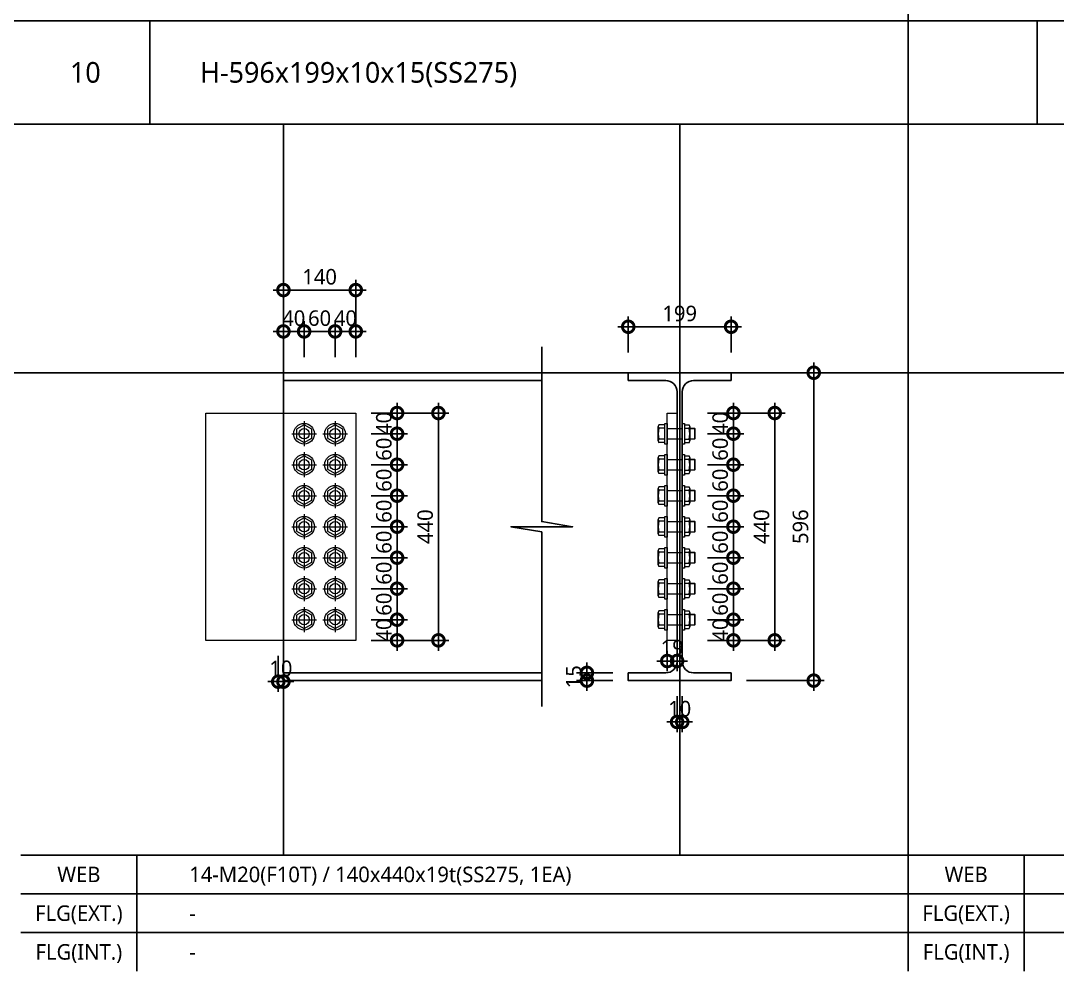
# Model space of a CAD drawing. Header units: millimetres. Extents: x 465 to 8156, y 210 to 5730.
# Drawn here: x 2182 to 4189, y 210 to 2050 of the extents above; entities that cross this region are included whole.
import ezdxf
from ezdxf.enums import TextEntityAlignment as Align
from ezdxf.lldxf.tags import DXFTag

# ---------------------------------------------------------------- set-up
doc = ezdxf.new("R2010")
doc.units = ezdxf.units.MM
doc.header["$LTSCALE"] = 10
doc.layers.get('Defpoints').update_dxf_attribs({"color": 137})
for name, color, linetype, lineweight in [('Anchor Bolt', 4, 'Continuous', 0), ('Plate', 3, 'Continuous', 0), ('Steel-Hidden', 2, 'DASHED0', 0)]:
    doc.layers.add(name, color=color, linetype=linetype, lineweight=lineweight)
for name, color, linetype in [('DIM', 7, 'Continuous'), ('STEEL', 4, 'Continuous'), ('SYM', 6, 'Continuous'), ('TABLE', 7, 'Continuous'), ('TEXT', 3, 'Continuous')]:
    doc.layers.add(name, color=color, linetype=linetype)
doc.layers.add('TEMP', color=171, linetype='Continuous', plot=False)
doc.styles.add('S1', font='malgun.ttf')
doc.styles.add('스타일1', font='malgun.ttf')
tags = doc.linetypes.add('DASHED0', pattern=[1, 0.5, -0.5]).pattern_tags.tags
tags[6:7] = [DXFTag(74, 4), DXFTag(75, 0), DXFTag(340, '0'), DXFTag(46, 0.0), DXFTag(50, 0.0), DXFTag(44, 0.0), DXFTag(45, 0.0)]
tags[4:5] = [DXFTag(74, 4), DXFTag(75, 0), DXFTag(340, '0'), DXFTag(46, 0.0), DXFTag(50, 0.0), DXFTag(44, 0.0), DXFTag(45, 0.0)]
doc.dimstyles.new('CJA-10', dxfattribs={"dimscale": 10, "dimtxt": 3, "dimasz": 1, "dimexe": 2, "dimexo": 3, "dimgap": 1, "dimtad": 1, "dimdec": 0, "dimzin": 1, "dimdsep": 46, "dimlunit": 6, "dimtxsty": '스타일1', "dimblk": 'GAUN-DOT', "dimcen": -2, "dimdle": 2, "dimclrd": 256, "dimclre": 256, "dimclrt": 3, "dimadec": 0, "dimazin": 0, "dimtfac": 1, "dimtdec": 0, "dimtix": 1, "dimtmove": 2, "dimatfit": 3, "dimldrblk": 'DOTSMALL', "dimfxl": 1, "dimtolj": 1, "dimtzin": 1, "dimarcsym": 0})

# ---------------------------------------------------------------- blocks, each defined once
blk = doc.blocks.new('HEADED_HT_BOLT-PLAN-M20F10T')
at = {"layer": 'Anchor Bolt', "color": 1}
for p, q in [((0, 24), (0, -24)), ((-24, 0), (24, 0))]:
    blk.add_line(p, q, dxfattribs=at)
at = {"layer": 'Anchor Bolt'}
blk.add_lwpolyline([(0, 17.3), (-15, 8.7), (-15, -8.7), (0, -17.3), (15, -8.7), (15, 8.7), (0, 17.3)], dxfattribs=at)
at = {"layer": 'Anchor Bolt', "color": 8}
blk.add_circle((0, 0), 20, dxfattribs=at)
at = {"layer": 'Anchor Bolt'}
blk.add_circle((0, 0), 10, dxfattribs=at)
blk = doc.blocks.new('HEADED_HT_BOLT-HEAD-M20')
for p, q in [((-20, 0), (-20, 4.5)), ((-20, 4.5), (20, 4.5)), ((20, 0), (-20, 0)), ((-17.3, 4.5), (-17.3, 16.2)), ((-17.3, 4.5), (17.3, 4.5)), ((-13.9, 17.5), (13.9, 17.5)), ((-10.4, 4.5), (-10.4, 16.2)), ((10.4, 4.5), (10.4, 16.2)), ((17.3, 4.5), (17.3, 16.2)), ((20, 4.5), (20, 0))]:
    blk.add_line(p, q)
for centre, radius, start, end in [((-13.9, 12.2), 5.27, 48.86, 131.14), ((0, -24.7), 42.2, 75.7395, 104.2605), ((13.9, 12.2), 5.27, 48.86, 131.14)]:
    blk.add_arc(centre, radius, start, end)
blk = doc.blocks.new('HEADED_HT_BOLT-TAIL-M20')
for p, q in [((-10.5, 24), (-10, 24.5)), ((-10.5, 14.5), (-10.5, 24)), ((-10.5, 24), (10.5, 24)), ((-10, 24.5), (10, 24.5)), ((-10, 14.5), (-10, 24.5)), ((10, 24.5), (10.5, 24)), ((10, 14.5), (10, 24.5)), ((10.5, 24), (10.5, 14.5)), ((-20, 0), (-20, 4.5)), ((-20, 4.5), (20, 4.5)), ((20, 0), (-20, 0)), ((-17.3, 4.5), (-17.3, 13.5)), ((-17.3, 4.5), (17.3, 4.5)), ((-13.9, 14.5), (13.9, 14.5)), ((-10.4, 4.5), (-10.4, 13.5)), ((10.4, 4.5), (10.4, 13.5)), ((17.3, 4.5), (17.3, 13.5)), ((20, 4.5), (20, 0))]:
    blk.add_line(p, q)
for centre, radius, start, end in [((-13.9, 8), 6.5, 57.7958, 122.2042), ((0, -40), 54.5, 79.0073, 100.9927), ((13.9, 8), 6.5, 57.7958, 122.2042)]:
    blk.add_arc(centre, radius, start, end)
blk = doc.blocks.new('GAUN-DOT')
at = {"linetype": 'ByBlock'}
for p, q in [((2, 0), (-2, 0)), ((0, -2), (0, 2))]:
    blk.add_line(p, q, dxfattribs=at)
at = {"const_width": 2.25}
blk.add_lwpolyline([(0, 0.28125, 1), (0, -0.28125, 1)], format="xyb", close=True, dxfattribs=at)
blk = doc.blocks.new('*D65')
at = {"layer": 'Defpoints', "color": 0, "transparency": 16777216}
for p in [(2831, 890.6), (2831, 850.6), (2911, 850.6)]:
    blk.add_point(p, dxfattribs=at)
at = {"layer": 'DIM', "lineweight": -2, "transparency": 16777216}
for p, q in [((2911, 900.6), (2911, 910.6)), ((2861, 890.6), (2931, 890.6)), ((2911, 890.6), (2911, 850.6)), ((2861, 850.6), (2931, 850.6)), ((2911, 840.6), (2911, 830.6))]:
    blk.add_line(p, q, dxfattribs=at)
at = {"layer": 'DIM', "lineweight": -2, "transparency": 16777216, "xscale": 10, "yscale": 10, "zscale": 10}
for p, rotation in [((2911, 890.6), 270), ((2911, 850.6), 90)]:
    blk.add_blockref('GAUN-DOT', p, dxfattribs=dict(at, rotation=rotation))
at = {"layer": 'DIM', "color": 3, "transparency": 16777216, "insert": (2885.5, 870.6), "char_height": 30, "attachment_point": 5, "rotation": 90, "style": '스타일1'}
blk.add_mtext('\\A1;40', dxfattribs=at)
blk = doc.blocks.new('_DotSmall')
at = {"color": 0, "linetype": 'ByBlock', "const_width": 0.5}
blk.add_lwpolyline([(-0.0625, 0, 1), (0.0625, 0, 1)], format="xyb", close=True, dxfattribs=at)
blk = doc.blocks.new('*D66')
at = {"layer": 'Defpoints', "color": 0, "transparency": 16777216}
for p in [(2831, 950.6), (2911, 950.6), (2831, 890.6)]:
    blk.add_point(p, dxfattribs=at)
at = {"layer": 'DIM', "lineweight": -2, "transparency": 16777216}
for p, q in [((2911, 960.6), (2911, 970.6)), ((2861, 950.6), (2931, 950.6)), ((2911, 890.6), (2911, 950.6)), ((2861, 890.6), (2931, 890.6)), ((2911, 880.6), (2911, 870.6))]:
    blk.add_line(p, q, dxfattribs=at)
at = {"layer": 'DIM', "lineweight": -2, "transparency": 16777216, "xscale": 10, "yscale": 10, "zscale": 10}
for p, rotation in [((2911, 950.6), 270), ((2911, 890.6), 90)]:
    blk.add_blockref('GAUN-DOT', p, dxfattribs=dict(at, rotation=rotation))
at = {"layer": 'DIM', "color": 3, "transparency": 16777216, "insert": (2885.5, 920.6), "char_height": 30, "attachment_point": 5, "rotation": 90, "style": '스타일1'}
blk.add_mtext('\\A1;60', dxfattribs=at)
blk = doc.blocks.new('*D67')
at = {"layer": 'Defpoints', "color": 0, "transparency": 16777216}
for p in [(2831, 1010.6), (2911, 1010.6), (2831, 950.6)]:
    blk.add_point(p, dxfattribs=at)
at = {"layer": 'DIM', "lineweight": -2, "transparency": 16777216}
for p, q in [((2911, 1020.6), (2911, 1030.6)), ((2861, 1010.6), (2931, 1010.6)), ((2911, 950.6), (2911, 1010.6)), ((2861, 950.6), (2931, 950.6)), ((2911, 940.6), (2911, 930.6))]:
    blk.add_line(p, q, dxfattribs=at)
at = {"layer": 'DIM', "lineweight": -2, "transparency": 16777216, "xscale": 10, "yscale": 10, "zscale": 10}
for p, rotation in [((2911, 1010.6), 270), ((2911, 950.6), 90)]:
    blk.add_blockref('GAUN-DOT', p, dxfattribs=dict(at, rotation=rotation))
at = {"layer": 'DIM', "color": 3, "transparency": 16777216, "insert": (2885.5, 980.6), "char_height": 30, "attachment_point": 5, "rotation": 90, "style": '스타일1'}
blk.add_mtext('\\A1;60', dxfattribs=at)
blk = doc.blocks.new('*D68')
at = {"layer": 'Defpoints', "color": 0, "transparency": 16777216}
for p in [(2831, 1070.6), (2911, 1070.6), (2831, 1010.6)]:
    blk.add_point(p, dxfattribs=at)
at = {"layer": 'DIM', "lineweight": -2, "transparency": 16777216}
for p, q in [((2911, 1080.6), (2911, 1090.6)), ((2861, 1070.6), (2931, 1070.6)), ((2911, 1010.6), (2911, 1070.6)), ((2861, 1010.6), (2931, 1010.6)), ((2911, 1000.6), (2911, 990.6))]:
    blk.add_line(p, q, dxfattribs=at)
at = {"layer": 'DIM', "lineweight": -2, "transparency": 16777216, "xscale": 10, "yscale": 10, "zscale": 10}
for p, rotation in [((2911, 1070.6), 270), ((2911, 1010.6), 90)]:
    blk.add_blockref('GAUN-DOT', p, dxfattribs=dict(at, rotation=rotation))
at = {"layer": 'DIM', "color": 3, "transparency": 16777216, "insert": (2885.5, 1040.6), "char_height": 30, "attachment_point": 5, "rotation": 90, "style": '스타일1'}
blk.add_mtext('\\A1;60', dxfattribs=at)
blk = doc.blocks.new('*D69')
at = {"layer": 'Defpoints', "color": 0, "transparency": 16777216}
for p in [(2831, 1130.6), (2911, 1130.6), (2831, 1070.6)]:
    blk.add_point(p, dxfattribs=at)
at = {"layer": 'DIM', "lineweight": -2, "transparency": 16777216}
for p, q in [((2911, 1140.6), (2911, 1150.6)), ((2861, 1130.6), (2931, 1130.6)), ((2911, 1070.6), (2911, 1130.6)), ((2861, 1070.6), (2931, 1070.6)), ((2911, 1060.6), (2911, 1050.6))]:
    blk.add_line(p, q, dxfattribs=at)
at = {"layer": 'DIM', "lineweight": -2, "transparency": 16777216, "xscale": 10, "yscale": 10, "zscale": 10}
for p, rotation in [((2911, 1130.6), 270), ((2911, 1070.6), 90)]:
    blk.add_blockref('GAUN-DOT', p, dxfattribs=dict(at, rotation=rotation))
at = {"layer": 'DIM', "color": 3, "transparency": 16777216, "insert": (2885.5, 1100.6), "char_height": 30, "attachment_point": 5, "rotation": 90, "style": '스타일1'}
blk.add_mtext('\\A1;60', dxfattribs=at)
blk = doc.blocks.new('*D70')
at = {"layer": 'Defpoints', "color": 0, "transparency": 16777216}
for p in [(2831, 1190.6), (2911, 1190.6), (2831, 1130.6)]:
    blk.add_point(p, dxfattribs=at)
at = {"layer": 'DIM', "lineweight": -2, "transparency": 16777216}
for p, q in [((2911, 1200.6), (2911, 1210.6)), ((2861, 1190.6), (2931, 1190.6)), ((2911, 1130.6), (2911, 1190.6)), ((2861, 1130.6), (2931, 1130.6)), ((2911, 1120.6), (2911, 1110.6))]:
    blk.add_line(p, q, dxfattribs=at)
at = {"layer": 'DIM', "lineweight": -2, "transparency": 16777216, "xscale": 10, "yscale": 10, "zscale": 10}
for p, rotation in [((2911, 1190.6), 270), ((2911, 1130.6), 90)]:
    blk.add_blockref('GAUN-DOT', p, dxfattribs=dict(at, rotation=rotation))
at = {"layer": 'DIM', "color": 3, "transparency": 16777216, "insert": (2885.5, 1160.6), "char_height": 30, "attachment_point": 5, "rotation": 90, "style": '스타일1'}
blk.add_mtext('\\A1;60', dxfattribs=at)
blk = doc.blocks.new('*D71')
at = {"layer": 'Defpoints', "color": 0, "transparency": 16777216}
for p in [(2831, 1250.6), (2911, 1250.6), (2831, 1190.6)]:
    blk.add_point(p, dxfattribs=at)
at = {"layer": 'DIM', "lineweight": -2, "transparency": 16777216}
for p, q in [((2911, 1260.6), (2911, 1270.6)), ((2861, 1250.6), (2931, 1250.6)), ((2911, 1190.6), (2911, 1250.6)), ((2861, 1190.6), (2931, 1190.6)), ((2911, 1180.6), (2911, 1170.6))]:
    blk.add_line(p, q, dxfattribs=at)
at = {"layer": 'DIM', "lineweight": -2, "transparency": 16777216, "xscale": 10, "yscale": 10, "zscale": 10}
for p, rotation in [((2911, 1250.6), 270), ((2911, 1190.6), 90)]:
    blk.add_blockref('GAUN-DOT', p, dxfattribs=dict(at, rotation=rotation))
at = {"layer": 'DIM', "color": 3, "transparency": 16777216, "insert": (2885.5, 1220.6), "char_height": 30, "attachment_point": 5, "rotation": 90, "style": '스타일1'}
blk.add_mtext('\\A1;60', dxfattribs=at)
blk = doc.blocks.new('*D72')
at = {"layer": 'Defpoints', "color": 0, "transparency": 16777216}
for p in [(2831, 1290.6), (2911, 1290.6), (2831, 1250.6)]:
    blk.add_point(p, dxfattribs=at)
at = {"layer": 'DIM', "lineweight": -2, "transparency": 16777216}
for p, q in [((2911, 1300.6), (2911, 1310.6)), ((2861, 1290.6), (2931, 1290.6)), ((2911, 1250.6), (2911, 1290.6)), ((2861, 1250.6), (2931, 1250.6)), ((2911, 1240.6), (2911, 1230.6))]:
    blk.add_line(p, q, dxfattribs=at)
at = {"layer": 'DIM', "lineweight": -2, "transparency": 16777216, "xscale": 10, "yscale": 10, "zscale": 10}
for p, rotation in [((2911, 1290.6), 270), ((2911, 1250.6), 90)]:
    blk.add_blockref('GAUN-DOT', p, dxfattribs=dict(at, rotation=rotation))
at = {"layer": 'DIM', "color": 3, "transparency": 16777216, "insert": (2885.5, 1270.6), "char_height": 30, "attachment_point": 5, "rotation": 90, "style": '스타일1'}
blk.add_mtext('\\A1;40', dxfattribs=at)
blk = doc.blocks.new('*D73')
at = {"layer": 'Defpoints', "color": 0, "transparency": 16777216}
for p in [(2831, 1290.6), (2831, 850.6), (2991, 850.6)]:
    blk.add_point(p, dxfattribs=at)
at = {"layer": 'DIM', "lineweight": -2, "transparency": 16777216}
for p, q in [((2861, 1290.6), (3011, 1290.6)), ((2991, 1280.6), (2991, 860.6)), ((2861, 850.6), (3011, 850.6))]:
    blk.add_line(p, q, dxfattribs=at)
at = {"layer": 'DIM', "lineweight": -2, "transparency": 16777216, "xscale": 10, "yscale": 10, "zscale": 10}
for p, rotation in [((2991, 1290.6), 90), ((2991, 850.6), 270)]:
    blk.add_blockref('GAUN-DOT', p, dxfattribs=dict(at, rotation=rotation))
at = {"layer": 'DIM', "color": 3, "transparency": 16777216, "insert": (2965.5, 1070.6), "char_height": 30, "attachment_point": 5, "rotation": 90, "style": '스타일1'}
blk.add_mtext('\\A1;440', dxfattribs=at)
blk = doc.blocks.new('*D74')
at = {"layer": 'Defpoints', "color": 0, "transparency": 16777216}
for p in [(2691, 1448.6), (2691, 1368.6), (2731, 1368.6)]:
    blk.add_point(p, dxfattribs=at)
at = {"layer": 'DIM', "lineweight": -2, "transparency": 16777216}
for p, q in [((2691, 1398.6), (2691, 1468.6)), ((2731, 1398.6), (2731, 1468.6)), ((2681, 1448.6), (2671, 1448.6)), ((2731, 1448.6), (2691, 1448.6)), ((2741, 1448.6), (2751, 1448.6))]:
    blk.add_line(p, q, dxfattribs=at)
at = {"layer": 'DIM', "lineweight": -2, "transparency": 16777216, "xscale": 10, "yscale": 10, "zscale": 10}
blk.add_blockref('GAUN-DOT', (2691, 1448.6), dxfattribs=at)
at = {"layer": 'DIM', "lineweight": -2, "transparency": 16777216, "xscale": 10, "yscale": 10, "zscale": 10, "rotation": 180}
blk.add_blockref('GAUN-DOT', (2731, 1448.6), dxfattribs=at)
at = {"layer": 'DIM', "color": 3, "transparency": 16777216, "insert": (2711, 1474.1), "char_height": 30, "attachment_point": 5, "style": '스타일1'}
blk.add_mtext('\\A1;40', dxfattribs=at)
blk = doc.blocks.new('*D75')
at = {"layer": 'Defpoints', "color": 0, "transparency": 16777216}
for p in [(2791, 1448.6), (2731, 1368.6), (2791, 1368.6)]:
    blk.add_point(p, dxfattribs=at)
at = {"layer": 'DIM', "lineweight": -2, "transparency": 16777216}
for p, q in [((2731, 1398.6), (2731, 1468.6)), ((2791, 1398.6), (2791, 1468.6)), ((2721, 1448.6), (2711, 1448.6)), ((2731, 1448.6), (2791, 1448.6)), ((2801, 1448.6), (2811, 1448.6))]:
    blk.add_line(p, q, dxfattribs=at)
at = {"layer": 'DIM', "lineweight": -2, "transparency": 16777216, "xscale": 10, "yscale": 10, "zscale": 10}
blk.add_blockref('GAUN-DOT', (2731, 1448.6), dxfattribs=at)
at = {"layer": 'DIM', "lineweight": -2, "transparency": 16777216, "xscale": 10, "yscale": 10, "zscale": 10, "rotation": 180}
blk.add_blockref('GAUN-DOT', (2791, 1448.6), dxfattribs=at)
at = {"layer": 'DIM', "color": 3, "transparency": 16777216, "insert": (2761, 1474.1), "char_height": 30, "attachment_point": 5, "style": '스타일1'}
blk.add_mtext('\\A1;60', dxfattribs=at)
blk = doc.blocks.new('*D76')
at = {"layer": 'Defpoints', "color": 0, "transparency": 16777216}
for p in [(2831, 1448.6), (2791, 1368.6), (2831, 1368.6)]:
    blk.add_point(p, dxfattribs=at)
at = {"layer": 'DIM', "lineweight": -2, "transparency": 16777216}
for p, q in [((2791, 1398.6), (2791, 1468.6)), ((2831, 1398.6), (2831, 1468.6)), ((2781, 1448.6), (2771, 1448.6)), ((2791, 1448.6), (2831, 1448.6)), ((2841, 1448.6), (2851, 1448.6))]:
    blk.add_line(p, q, dxfattribs=at)
at = {"layer": 'DIM', "lineweight": -2, "transparency": 16777216, "xscale": 10, "yscale": 10, "zscale": 10}
blk.add_blockref('GAUN-DOT', (2791, 1448.6), dxfattribs=at)
at = {"layer": 'DIM', "lineweight": -2, "transparency": 16777216, "xscale": 10, "yscale": 10, "zscale": 10, "rotation": 180}
blk.add_blockref('GAUN-DOT', (2831, 1448.6), dxfattribs=at)
at = {"layer": 'DIM', "color": 3, "transparency": 16777216, "insert": (2811, 1474.1), "char_height": 30, "attachment_point": 5, "style": '스타일1'}
blk.add_mtext('\\A1;40', dxfattribs=at)
blk = doc.blocks.new('*D77')
at = {"layer": 'Defpoints', "color": 0, "transparency": 16777216}
for p in [(2831, 1528.6), (2691, 1368.6), (2831, 1368.6)]:
    blk.add_point(p, dxfattribs=at)
at = {"layer": 'DIM', "lineweight": -2, "transparency": 16777216}
for p, q in [((2691, 1398.6), (2691, 1548.6)), ((2831, 1398.6), (2831, 1548.6)), ((2701, 1528.6), (2821, 1528.6))]:
    blk.add_line(p, q, dxfattribs=at)
at = {"layer": 'DIM', "lineweight": -2, "transparency": 16777216, "xscale": 10, "yscale": 10, "zscale": 10, "rotation": 180}
blk.add_blockref('GAUN-DOT', (2691, 1528.6), dxfattribs=at)
at = {"layer": 'DIM', "lineweight": -2, "transparency": 16777216, "xscale": 10, "yscale": 10, "zscale": 10}
blk.add_blockref('GAUN-DOT', (2831, 1528.6), dxfattribs=at)
at = {"layer": 'DIM', "color": 3, "transparency": 16777216, "insert": (2761, 1554.2), "char_height": 30, "attachment_point": 5, "style": '스타일1'}
blk.add_mtext('\\A1;140', dxfattribs=at)
blk = doc.blocks.new('*D78')
at = {"layer": 'Defpoints', "color": 0, "transparency": 16777216}
for p in [(2681, 850.6), (2691, 850.6), (2681, 770.6)]:
    blk.add_point(p, dxfattribs=at)
at = {"layer": 'DIM', "lineweight": -2, "transparency": 16777216}
for p, q in [((2681, 820.6), (2681, 750.6)), ((2691, 820.6), (2691, 750.6)), ((2671, 770.6), (2661, 770.6)), ((2691, 770.6), (2681, 770.6)), ((2701, 770.6), (2711, 770.6))]:
    blk.add_line(p, q, dxfattribs=at)
at = {"layer": 'DIM', "lineweight": -2, "transparency": 16777216, "xscale": 10, "yscale": 10, "zscale": 10}
blk.add_blockref('GAUN-DOT', (2681, 770.6), dxfattribs=at)
at = {"layer": 'DIM', "lineweight": -2, "transparency": 16777216, "xscale": 10, "yscale": 10, "zscale": 10, "rotation": 180}
blk.add_blockref('GAUN-DOT', (2691, 770.6), dxfattribs=at)
at = {"layer": 'DIM', "color": 3, "transparency": 16777216, "insert": (2686, 796.2), "char_height": 30, "attachment_point": 5, "style": '스타일1'}
blk.add_mtext('\\A1;10', dxfattribs=at)
blk = doc.blocks.new('*D79')
at = {"layer": 'Defpoints', "color": 0, "transparency": 16777216}
for p in [(3482, 890.6), (3482, 850.6), (3562, 850.6)]:
    blk.add_point(p, dxfattribs=at)
at = {"layer": 'DIM', "lineweight": -2, "transparency": 16777216}
for p, q in [((3562, 900.6), (3562, 910.6)), ((3512, 890.6), (3582, 890.6)), ((3562, 890.6), (3562, 850.6)), ((3512, 850.6), (3582, 850.6)), ((3562, 840.6), (3562, 830.6))]:
    blk.add_line(p, q, dxfattribs=at)
at = {"layer": 'DIM', "lineweight": -2, "transparency": 16777216, "xscale": 10, "yscale": 10, "zscale": 10}
for p, rotation in [((3562, 890.6), 270), ((3562, 850.6), 90)]:
    blk.add_blockref('GAUN-DOT', p, dxfattribs=dict(at, rotation=rotation))
at = {"layer": 'DIM', "color": 3, "transparency": 16777216, "insert": (3536.5, 870.6), "char_height": 30, "attachment_point": 5, "rotation": 90, "style": '스타일1'}
blk.add_mtext('\\A1;40', dxfattribs=at)
blk = doc.blocks.new('*D80')
at = {"layer": 'Defpoints', "color": 0, "transparency": 16777216}
for p in [(3482, 950.6), (3562, 950.6), (3482, 890.6)]:
    blk.add_point(p, dxfattribs=at)
at = {"layer": 'DIM', "lineweight": -2, "transparency": 16777216}
for p, q in [((3562, 960.6), (3562, 970.6)), ((3512, 950.6), (3582, 950.6)), ((3562, 890.6), (3562, 950.6)), ((3512, 890.6), (3582, 890.6)), ((3562, 880.6), (3562, 870.6))]:
    blk.add_line(p, q, dxfattribs=at)
at = {"layer": 'DIM', "lineweight": -2, "transparency": 16777216, "xscale": 10, "yscale": 10, "zscale": 10}
for p, rotation in [((3562, 950.6), 270), ((3562, 890.6), 90)]:
    blk.add_blockref('GAUN-DOT', p, dxfattribs=dict(at, rotation=rotation))
at = {"layer": 'DIM', "color": 3, "transparency": 16777216, "insert": (3536.5, 920.6), "char_height": 30, "attachment_point": 5, "rotation": 90, "style": '스타일1'}
blk.add_mtext('\\A1;60', dxfattribs=at)
blk = doc.blocks.new('*D81')
at = {"layer": 'Defpoints', "color": 0, "transparency": 16777216}
for p in [(3482, 1010.6), (3562, 1010.6), (3482, 950.6)]:
    blk.add_point(p, dxfattribs=at)
at = {"layer": 'DIM', "lineweight": -2, "transparency": 16777216}
for p, q in [((3562, 1020.6), (3562, 1030.6)), ((3512, 1010.6), (3582, 1010.6)), ((3562, 950.6), (3562, 1010.6)), ((3512, 950.6), (3582, 950.6)), ((3562, 940.6), (3562, 930.6))]:
    blk.add_line(p, q, dxfattribs=at)
at = {"layer": 'DIM', "lineweight": -2, "transparency": 16777216, "xscale": 10, "yscale": 10, "zscale": 10}
for p, rotation in [((3562, 1010.6), 270), ((3562, 950.6), 90)]:
    blk.add_blockref('GAUN-DOT', p, dxfattribs=dict(at, rotation=rotation))
at = {"layer": 'DIM', "color": 3, "transparency": 16777216, "insert": (3536.5, 980.6), "char_height": 30, "attachment_point": 5, "rotation": 90, "style": '스타일1'}
blk.add_mtext('\\A1;60', dxfattribs=at)
blk = doc.blocks.new('*D82')
at = {"layer": 'Defpoints', "color": 0, "transparency": 16777216}
for p in [(3482, 1070.6), (3562, 1070.6), (3482, 1010.6)]:
    blk.add_point(p, dxfattribs=at)
at = {"layer": 'DIM', "lineweight": -2, "transparency": 16777216}
for p, q in [((3562, 1080.6), (3562, 1090.6)), ((3512, 1070.6), (3582, 1070.6)), ((3562, 1010.6), (3562, 1070.6)), ((3512, 1010.6), (3582, 1010.6)), ((3562, 1000.6), (3562, 990.6))]:
    blk.add_line(p, q, dxfattribs=at)
at = {"layer": 'DIM', "lineweight": -2, "transparency": 16777216, "xscale": 10, "yscale": 10, "zscale": 10}
for p, rotation in [((3562, 1070.6), 270), ((3562, 1010.6), 90)]:
    blk.add_blockref('GAUN-DOT', p, dxfattribs=dict(at, rotation=rotation))
at = {"layer": 'DIM', "color": 3, "transparency": 16777216, "insert": (3536.5, 1040.6), "char_height": 30, "attachment_point": 5, "rotation": 90, "style": '스타일1'}
blk.add_mtext('\\A1;60', dxfattribs=at)
blk = doc.blocks.new('*D83')
at = {"layer": 'Defpoints', "color": 0, "transparency": 16777216}
for p in [(3482, 1130.6), (3562, 1130.6), (3482, 1070.6)]:
    blk.add_point(p, dxfattribs=at)
at = {"layer": 'DIM', "lineweight": -2, "transparency": 16777216}
for p, q in [((3562, 1140.6), (3562, 1150.6)), ((3512, 1130.6), (3582, 1130.6)), ((3562, 1070.6), (3562, 1130.6)), ((3512, 1070.6), (3582, 1070.6)), ((3562, 1060.6), (3562, 1050.6))]:
    blk.add_line(p, q, dxfattribs=at)
at = {"layer": 'DIM', "lineweight": -2, "transparency": 16777216, "xscale": 10, "yscale": 10, "zscale": 10}
for p, rotation in [((3562, 1130.6), 270), ((3562, 1070.6), 90)]:
    blk.add_blockref('GAUN-DOT', p, dxfattribs=dict(at, rotation=rotation))
at = {"layer": 'DIM', "color": 3, "transparency": 16777216, "insert": (3536.5, 1100.6), "char_height": 30, "attachment_point": 5, "rotation": 90, "style": '스타일1'}
blk.add_mtext('\\A1;60', dxfattribs=at)
blk = doc.blocks.new('*D84')
at = {"layer": 'Defpoints', "color": 0, "transparency": 16777216}
for p in [(3482, 1190.6), (3562, 1190.6), (3482, 1130.6)]:
    blk.add_point(p, dxfattribs=at)
at = {"layer": 'DIM', "lineweight": -2, "transparency": 16777216}
for p, q in [((3562, 1200.6), (3562, 1210.6)), ((3512, 1190.6), (3582, 1190.6)), ((3562, 1130.6), (3562, 1190.6)), ((3512, 1130.6), (3582, 1130.6)), ((3562, 1120.6), (3562, 1110.6))]:
    blk.add_line(p, q, dxfattribs=at)
at = {"layer": 'DIM', "lineweight": -2, "transparency": 16777216, "xscale": 10, "yscale": 10, "zscale": 10}
for p, rotation in [((3562, 1190.6), 270), ((3562, 1130.6), 90)]:
    blk.add_blockref('GAUN-DOT', p, dxfattribs=dict(at, rotation=rotation))
at = {"layer": 'DIM', "color": 3, "transparency": 16777216, "insert": (3536.5, 1160.6), "char_height": 30, "attachment_point": 5, "rotation": 90, "style": '스타일1'}
blk.add_mtext('\\A1;60', dxfattribs=at)
blk = doc.blocks.new('*D85')
at = {"layer": 'Defpoints', "color": 0, "transparency": 16777216}
for p in [(3482, 1250.6), (3562, 1250.6), (3482, 1190.6)]:
    blk.add_point(p, dxfattribs=at)
at = {"layer": 'DIM', "lineweight": -2, "transparency": 16777216}
for p, q in [((3562, 1260.6), (3562, 1270.6)), ((3512, 1250.6), (3582, 1250.6)), ((3562, 1190.6), (3562, 1250.6)), ((3512, 1190.6), (3582, 1190.6)), ((3562, 1180.6), (3562, 1170.6))]:
    blk.add_line(p, q, dxfattribs=at)
at = {"layer": 'DIM', "lineweight": -2, "transparency": 16777216, "xscale": 10, "yscale": 10, "zscale": 10}
for p, rotation in [((3562, 1250.6), 270), ((3562, 1190.6), 90)]:
    blk.add_blockref('GAUN-DOT', p, dxfattribs=dict(at, rotation=rotation))
at = {"layer": 'DIM', "color": 3, "transparency": 16777216, "insert": (3536.5, 1220.6), "char_height": 30, "attachment_point": 5, "rotation": 90, "style": '스타일1'}
blk.add_mtext('\\A1;60', dxfattribs=at)
blk = doc.blocks.new('*D86')
at = {"layer": 'Defpoints', "color": 0, "transparency": 16777216}
for p in [(3482, 1290.6), (3562, 1290.6), (3482, 1250.6)]:
    blk.add_point(p, dxfattribs=at)
at = {"layer": 'DIM', "lineweight": -2, "transparency": 16777216}
for p, q in [((3562, 1300.6), (3562, 1310.6)), ((3512, 1290.6), (3582, 1290.6)), ((3562, 1250.6), (3562, 1290.6)), ((3512, 1250.6), (3582, 1250.6)), ((3562, 1240.6), (3562, 1230.6))]:
    blk.add_line(p, q, dxfattribs=at)
at = {"layer": 'DIM', "lineweight": -2, "transparency": 16777216, "xscale": 10, "yscale": 10, "zscale": 10}
for p, rotation in [((3562, 1290.6), 270), ((3562, 1250.6), 90)]:
    blk.add_blockref('GAUN-DOT', p, dxfattribs=dict(at, rotation=rotation))
at = {"layer": 'DIM', "color": 3, "transparency": 16777216, "insert": (3536.5, 1270.6), "char_height": 30, "attachment_point": 5, "rotation": 90, "style": '스타일1'}
blk.add_mtext('\\A1;40', dxfattribs=at)
blk = doc.blocks.new('*D87')
at = {"layer": 'Defpoints', "color": 0, "transparency": 16777216}
for p in [(3482, 1290.6), (3482, 850.6), (3642, 850.6)]:
    blk.add_point(p, dxfattribs=at)
at = {"layer": 'DIM', "lineweight": -2, "transparency": 16777216}
for p, q in [((3512, 1290.6), (3662, 1290.6)), ((3642, 1280.6), (3642, 860.6)), ((3512, 850.6), (3662, 850.6))]:
    blk.add_line(p, q, dxfattribs=at)
at = {"layer": 'DIM', "lineweight": -2, "transparency": 16777216, "xscale": 10, "yscale": 10, "zscale": 10}
for p, rotation in [((3642, 1290.6), 90), ((3642, 850.6), 270)]:
    blk.add_blockref('GAUN-DOT', p, dxfattribs=dict(at, rotation=rotation))
at = {"layer": 'DIM', "color": 3, "transparency": 16777216, "insert": (3616.5, 1070.6), "char_height": 30, "attachment_point": 5, "rotation": 90, "style": '스타일1'}
blk.add_mtext('\\A1;440', dxfattribs=at)
blk = doc.blocks.new('*D88')
at = {"layer": 'Defpoints', "color": 0, "transparency": 16777216}
for p in [(3434, 850.6), (3453, 850.6), (3434, 810.6)]:
    blk.add_point(p, dxfattribs=at)
at = {"layer": 'DIM', "lineweight": -2, "transparency": 16777216}
for p, q in [((3424, 810.6), (3414, 810.6)), ((3434, 820.6), (3434, 790.6)), ((3453, 810.6), (3434, 810.6)), ((3453, 820.6), (3453, 790.6)), ((3463, 810.6), (3473, 810.6))]:
    blk.add_line(p, q, dxfattribs=at)
at = {"layer": 'DIM', "lineweight": -2, "transparency": 16777216, "xscale": 10, "yscale": 10, "zscale": 10}
blk.add_blockref('GAUN-DOT', (3434, 810.6), dxfattribs=at)
at = {"layer": 'DIM', "lineweight": -2, "transparency": 16777216, "xscale": 10, "yscale": 10, "zscale": 10, "rotation": 180}
blk.add_blockref('GAUN-DOT', (3453, 810.6), dxfattribs=at)
at = {"layer": 'DIM', "color": 3, "transparency": 16777216, "insert": (3443.5, 836.2), "char_height": 30, "attachment_point": 5, "style": '스타일1'}
blk.add_mtext('\\A1;19', dxfattribs=at)
blk = doc.blocks.new('*D89')
at = {"layer": 'Defpoints', "color": 0, "transparency": 16777216}
for p in [(3557.5, 1457.6), (3358.5, 1377.6), (3557.5, 1377.6)]:
    blk.add_point(p, dxfattribs=at)
at = {"layer": 'DIM', "lineweight": -2, "transparency": 16777216}
for p, q in [((3358.5, 1407.6), (3358.5, 1477.6)), ((3557.5, 1407.6), (3557.5, 1477.6)), ((3368.5, 1457.6), (3547.5, 1457.6))]:
    blk.add_line(p, q, dxfattribs=at)
at = {"layer": 'DIM', "lineweight": -2, "transparency": 16777216, "xscale": 10, "yscale": 10, "zscale": 10, "rotation": 180}
blk.add_blockref('GAUN-DOT', (3358.5, 1457.6), dxfattribs=at)
at = {"layer": 'DIM', "lineweight": -2, "transparency": 16777216, "xscale": 10, "yscale": 10, "zscale": 10}
blk.add_blockref('GAUN-DOT', (3557.5, 1457.6), dxfattribs=at)
at = {"layer": 'DIM', "color": 3, "transparency": 16777216, "insert": (3458, 1483.2), "char_height": 30, "attachment_point": 5, "style": '스타일1'}
blk.add_mtext('\\A1;199', dxfattribs=at)
blk = doc.blocks.new('*D90')
at = {"layer": 'Defpoints', "color": 0, "transparency": 16777216}
for p in [(3557.5, 1368.6), (3717.5, 1368.6), (3557.5, 772.6)]:
    blk.add_point(p, dxfattribs=at)
at = {"layer": 'DIM', "lineweight": -2, "transparency": 16777216}
for p, q in [((3587.5, 1368.6), (3737.5, 1368.6)), ((3717.5, 782.6), (3717.5, 1358.6)), ((3587.5, 772.6), (3737.5, 772.6))]:
    blk.add_line(p, q, dxfattribs=at)
at = {"layer": 'DIM', "lineweight": -2, "transparency": 16777216, "xscale": 10, "yscale": 10, "zscale": 10}
for p, rotation in [((3717.5, 1368.6), 90), ((3717.5, 772.6), 270)]:
    blk.add_blockref('GAUN-DOT', p, dxfattribs=dict(at, rotation=rotation))
at = {"layer": 'DIM', "color": 3, "transparency": 16777216, "insert": (3692, 1070.6), "char_height": 30, "attachment_point": 5, "rotation": 90, "style": '스타일1'}
blk.add_mtext('\\A1;596', dxfattribs=at)
blk = doc.blocks.new('*D91')
at = {"layer": 'Defpoints', "color": 0, "transparency": 16777216}
for p in [(3358.5, 787.6), (3278.5, 772.6), (3358.5, 772.6)]:
    blk.add_point(p, dxfattribs=at)
at = {"layer": 'DIM', "lineweight": -2, "transparency": 16777216}
for p, q in [((3278.5, 797.6), (3278.5, 807.6)), ((3328.5, 787.6), (3258.5, 787.6)), ((3278.5, 787.6), (3278.5, 772.6)), ((3328.5, 772.6), (3258.5, 772.6)), ((3278.5, 762.6), (3278.5, 752.6))]:
    blk.add_line(p, q, dxfattribs=at)
at = {"layer": 'DIM', "lineweight": -2, "transparency": 16777216, "xscale": 10, "yscale": 10, "zscale": 10}
for p, rotation in [((3278.5, 787.6), 270), ((3278.5, 772.6), 90)]:
    blk.add_blockref('GAUN-DOT', p, dxfattribs=dict(at, rotation=rotation))
at = {"layer": 'DIM', "color": 3, "transparency": 16777216, "insert": (3252.9, 780.1), "char_height": 30, "attachment_point": 5, "rotation": 90, "style": '스타일1'}
blk.add_mtext('\\A1;15', dxfattribs=at)
blk = doc.blocks.new('*D92')
at = {"layer": 'Defpoints', "color": 0, "transparency": 16777216}
for p in [(3453, 772.6), (3463, 772.6), (3463, 692.6)]:
    blk.add_point(p, dxfattribs=at)
at = {"layer": 'DIM', "lineweight": -2, "transparency": 16777216}
for p, q in [((3453, 742.6), (3453, 672.6)), ((3463, 742.6), (3463, 672.6)), ((3443, 692.6), (3433, 692.6)), ((3453, 692.6), (3463, 692.6)), ((3473, 692.6), (3483, 692.6))]:
    blk.add_line(p, q, dxfattribs=at)
at = {"layer": 'DIM', "lineweight": -2, "transparency": 16777216, "xscale": 10, "yscale": 10, "zscale": 10}
blk.add_blockref('GAUN-DOT', (3453, 692.6), dxfattribs=at)
at = {"layer": 'DIM', "lineweight": -2, "transparency": 16777216, "xscale": 10, "yscale": 10, "zscale": 10, "rotation": 180}
blk.add_blockref('GAUN-DOT', (3463, 692.6), dxfattribs=at)
at = {"layer": 'DIM', "color": 3, "transparency": 16777216, "insert": (3458, 718.2), "char_height": 30, "attachment_point": 5, "style": '스타일1'}
blk.add_mtext('\\A1;10', dxfattribs=at)

msp = doc.modelspace()

# ---------------------------------------------------------------- linework, layer by layer
at = {"layer": 'Anchor Bolt', "linetype": 'DASHED0'}
for p, q in [((3434, 1260.6), (3463, 1260.6)), ((3434, 1260.6), (3463, 1260.6)), ((3434, 1240.6), (3463, 1240.6)), ((3434, 1240.6), (3463, 1240.6)), ((3434, 1200.6), (3463, 1200.6)), ((3434, 1200.6), (3463, 1200.6)), ((3434, 1180.6), (3463, 1180.6)), ((3434, 1180.6), (3463, 1180.6)), ((3434, 1140.6), (3463, 1140.6)), ((3434, 1140.6), (3463, 1140.6)), ((3434, 1120.6), (3463, 1120.6)), ((3434, 1120.6), (3463, 1120.6)), ((3434, 1080.6), (3463, 1080.6)), ((3434, 1080.6), (3463, 1080.6)), ((3434, 1060.6), (3463, 1060.6)), ((3434, 1060.6), (3463, 1060.6)), ((3434, 1020.6), (3463, 1020.6)), ((3434, 1020.6), (3463, 1020.6)), ((3434, 1000.6), (3463, 1000.6)), ((3434, 1000.6), (3463, 1000.6)), ((3434, 960.6), (3463, 960.6)), ((3434, 960.6), (3463, 960.6)), ((3434, 940.6), (3463, 940.6)), ((3434, 940.6), (3463, 940.6)), ((3434, 900.6), (3463, 900.6)), ((3434, 900.6), (3463, 900.6)), ((3434, 880.6), (3463, 880.6)), ((3434, 880.6), (3463, 880.6))]:
    msp.add_line(p, q, dxfattribs=at)
at = {"layer": 'Plate'}
for points in [[(2541, 850.6), (2541, 1290.6), (2831, 1290.6), (2831, 850.6), (2541, 850.6)], [(3453, 850.6), (3434, 850.6), (3434, 1290.6), (3453, 1290.6)]]:
    msp.add_lwpolyline(points, dxfattribs=at)
at = {"layer": 'STEEL'}
for p, q in [((2691, 1368.6), (3191, 1368.6)), ((2691, 1368.6), (2691, 1290.6)), ((2691, 1353.6), (3191, 1353.6)), ((2691, 850.6), (2691, 772.6)), ((2691, 787.6), (3191, 787.6)), ((2691, 772.6), (3191, 772.6))]:
    msp.add_line(p, q, dxfattribs=at)
msp.add_lwpolyline([(3358.5, 1353.6), (3358.5, 1368.6), (3557.5, 1368.6), (3557.5, 1353.6), (3485, 1353.6, 0.414214), (3463, 1331.6), (3463, 809.6, 0.414214), (3485, 787.6), (3557.5, 787.6), (3557.5, 772.6), (3358.5, 772.6), (3358.5, 787.6), (3431, 787.6, 0.414214), (3453, 809.6), (3453, 1331.6, 0.414214), (3431, 1353.6), (3358.5, 1353.6)], format="xyb", dxfattribs=at)
at = {"layer": 'Steel-Hidden'}
msp.add_line((2691, 1290.6), (2691, 850.6), dxfattribs=at)
at = {"layer": 'SYM'}
msp.add_lwpolyline([(3191, 722.6), (3191, 1060.6), (3131.4, 1070.6), (3250.6, 1070.6), (3191, 1080.6), (3191, 1418.6)], dxfattribs=at)
at = {"layer": 'TABLE', "color": 3}
for p, q in [((3900, 5730), (3900, 210)), ((465, 2050), (7335, 2050))]:
    msp.add_line(p, q, dxfattribs=at)
at = {"layer": 'TABLE', "color": 4}
for p, q in [((2432.5, 2050), (2432.5, 1850)), ((4150, 2050), (4150, 1850)), ((465, 1850), (7335, 1850))]:
    msp.add_line(p, q, dxfattribs=at)
at = {"layer": 'TABLE', "color": 6}
for p, q in [((2182.5, 435), (3900, 435)), ((2407.5, 435), (2407.5, 210)), ((3900, 435), (5617.5, 435)), ((4125, 435), (4125, 210)), ((2182.5, 360), (3900, 360)), ((3900, 360), (5617.5, 360)), ((2182.5, 285), (3900, 285)), ((3900, 285), (5617.5, 285))]:
    msp.add_line(p, q, dxfattribs=at)
at = {"layer": 'TEMP'}
for p, q in [((2691, 1850), (2691, 435)), ((3458, 1850), (3458, 435)), ((465, 1368.6), (7335, 1368.6))]:
    msp.add_line(p, q, dxfattribs=at)

# ---------------------------------------------------------------- block references
at = {"layer": 'Anchor Bolt'}
for p in [(2731, 1250.6), (2791, 1250.6), (2731, 1190.6), (2791, 1190.6), (2731, 1130.6), (2791, 1130.6), (2731, 1070.6), (2791, 1070.6), (2731, 1010.6), (2791, 1010.6), (2731, 950.6), (2791, 950.6), (2731, 890.6), (2791, 890.6)]:
    msp.add_blockref('HEADED_HT_BOLT-PLAN-M20F10T', p, dxfattribs=at)
for name, p, rotation in [('HEADED_HT_BOLT-HEAD-M20', (3434, 1250.6), 90), ('HEADED_HT_BOLT-HEAD-M20', (3434, 1250.6), 90), ('HEADED_HT_BOLT-TAIL-M20', (3463, 1250.6), 270), ('HEADED_HT_BOLT-TAIL-M20', (3463, 1250.6), 270), ('HEADED_HT_BOLT-HEAD-M20', (3434, 1190.6), 90), ('HEADED_HT_BOLT-HEAD-M20', (3434, 1190.6), 90), ('HEADED_HT_BOLT-TAIL-M20', (3463, 1190.6), 270), ('HEADED_HT_BOLT-TAIL-M20', (3463, 1190.6), 270), ('HEADED_HT_BOLT-HEAD-M20', (3434, 1130.6), 90), ('HEADED_HT_BOLT-HEAD-M20', (3434, 1130.6), 90), ('HEADED_HT_BOLT-TAIL-M20', (3463, 1130.6), 270), ('HEADED_HT_BOLT-TAIL-M20', (3463, 1130.6), 270), ('HEADED_HT_BOLT-HEAD-M20', (3434, 1070.6), 90), ('HEADED_HT_BOLT-HEAD-M20', (3434, 1070.6), 90), ('HEADED_HT_BOLT-TAIL-M20', (3463, 1070.6), 270), ('HEADED_HT_BOLT-TAIL-M20', (3463, 1070.6), 270), ('HEADED_HT_BOLT-HEAD-M20', (3434, 1010.6), 90), ('HEADED_HT_BOLT-HEAD-M20', (3434, 1010.6), 90), ('HEADED_HT_BOLT-TAIL-M20', (3463, 1010.6), 270), ('HEADED_HT_BOLT-TAIL-M20', (3463, 1010.6), 270), ('HEADED_HT_BOLT-HEAD-M20', (3434, 950.6), 90), ('HEADED_HT_BOLT-HEAD-M20', (3434, 950.6), 90), ('HEADED_HT_BOLT-TAIL-M20', (3463, 950.6), 270), ('HEADED_HT_BOLT-TAIL-M20', (3463, 950.6), 270), ('HEADED_HT_BOLT-HEAD-M20', (3434, 890.6), 90), ('HEADED_HT_BOLT-HEAD-M20', (3434, 890.6), 90), ('HEADED_HT_BOLT-TAIL-M20', (3463, 890.6), 270), ('HEADED_HT_BOLT-TAIL-M20', (3463, 890.6), 270)]:
    msp.add_blockref(name, p, dxfattribs=dict(at, rotation=rotation))

# ---------------------------------------------------------------- texts
at = {"layer": 'TEXT', "color": 6, "linetype": 'ByBlock', "style": '스타일1'}
msp.add_text('10', height=40, dxfattribs=at).set_placement((2307.5, 1950), align=Align.MIDDLE_CENTER)
at = {"layer": 'TEXT', "linetype": 'ByBlock', "style": '스타일1'}
msp.add_text('H-596x199x10x15(SS275)', height=40, dxfattribs=at).set_placement((2529.5, 1950), align=Align.MIDDLE_LEFT)
at = {"layer": 'TEXT', "style": 'S1'}
for s, p in [('WEB', (2295, 397.5)), ('WEB', (4012.5, 397.5)), ('FLG(EXT.)', (2295, 322.5)), ('FLG(EXT.)', (4012.5, 322.5)), ('FLG(INT.)', (2295, 247.5)), ('FLG(INT.)', (4012.5, 247.5))]:
    msp.add_text(s, height=30, dxfattribs=at).set_placement(p, align=Align.MIDDLE_CENTER)
for s, p in [('14-M20(F10T) / 140x440x19t(SS275, 1EA)', (2508.7, 397.5)), ('-', (2508.7, 322.5)), ('-', (2508.7, 247.5))]:
    msp.add_text(s, height=30, dxfattribs=at).set_placement(p, align=Align.MIDDLE_LEFT)

# ---------------------------------------------------------------- dimensions: what is measured, and where the dimension line sits
at = {"layer": 'DIM'}
for p1, p2, distance, picture, middle in [((2691, 1368.6), (2831, 1368.6), 160, '*D77', (2761, 1554.2)), ((2731, 1368.6), (2691, 1368.6), -80, '*D74', (2711, 1474.1)), ((2731, 1368.6), (2791, 1368.6), 80, '*D75', (2761, 1474.1)), ((2791, 1368.6), (2831, 1368.6), 80, '*D76', (2811, 1474.1)), ((3358.5, 1377.6), (3557.5, 1377.6), 80, '*D89', (3458, 1483.2)), ((3557.5, 772.6), (3557.5, 1368.6), -160, '*D90', (3692, 1070.6)), ((2831, 1250.6), (2831, 1290.6), -80, '*D72', (2885.5, 1270.6)), ((2831, 1290.6), (2831, 850.6), 160, '*D73', (2965.5, 1070.6)), ((3482, 1250.6), (3482, 1290.6), -80, '*D86', (3536.5, 1270.6)), ((3482, 1290.6), (3482, 850.6), 160, '*D87', (3616.5, 1070.6)), ((2831, 1190.6), (2831, 1250.6), -80, '*D71', (2885.5, 1220.6)), ((3482, 1190.6), (3482, 1250.6), -80, '*D85', (3536.5, 1220.6)), ((2831, 1130.6), (2831, 1190.6), -80, '*D70', (2885.5, 1160.6)), ((3482, 1130.6), (3482, 1190.6), -80, '*D84', (3536.5, 1160.6)), ((2831, 1070.6), (2831, 1130.6), -80, '*D69', (2885.5, 1100.6)), ((3482, 1070.6), (3482, 1130.6), -80, '*D83', (3536.5, 1100.6)), ((2831, 1010.6), (2831, 1070.6), -80, '*D68', (2885.5, 1040.6)), ((3482, 1010.6), (3482, 1070.6), -80, '*D82', (3536.5, 1040.6)), ((2831, 950.6), (2831, 1010.6), -80, '*D67', (2885.5, 980.6)), ((3482, 950.6), (3482, 1010.6), -80, '*D81', (3536.5, 980.6)), ((2831, 890.6), (2831, 950.6), -80, '*D66', (2885.5, 920.6)), ((3482, 890.6), (3482, 950.6), -80, '*D80', (3536.5, 920.6)), ((2831, 890.6), (2831, 850.6), 80, '*D65', (2885.5, 870.6)), ((3482, 890.6), (3482, 850.6), 80, '*D79', (3536.5, 870.6)), ((2691, 850.6), (2681, 850.6), 80, '*D78', (2686, 796.2)), ((3453, 850.6), (3434, 850.6), 40, '*D88', (3443.5, 836.2)), ((3358.5, 787.6), (3358.5, 772.6), -80, '*D91', (3252.9, 780.1)), ((3453, 772.6), (3463, 772.6), -80, '*D92', (3458, 718.2))]:
    dim = msp.add_aligned_dim(p1=p1, p2=p2, distance=distance, dimstyle='CJA-10', dxfattribs=at)
    dim.commit()
    dim.dimension.update_dxf_attribs({"geometry": picture, "text_midpoint": middle})

doc.saveas('drawing.dxf')
